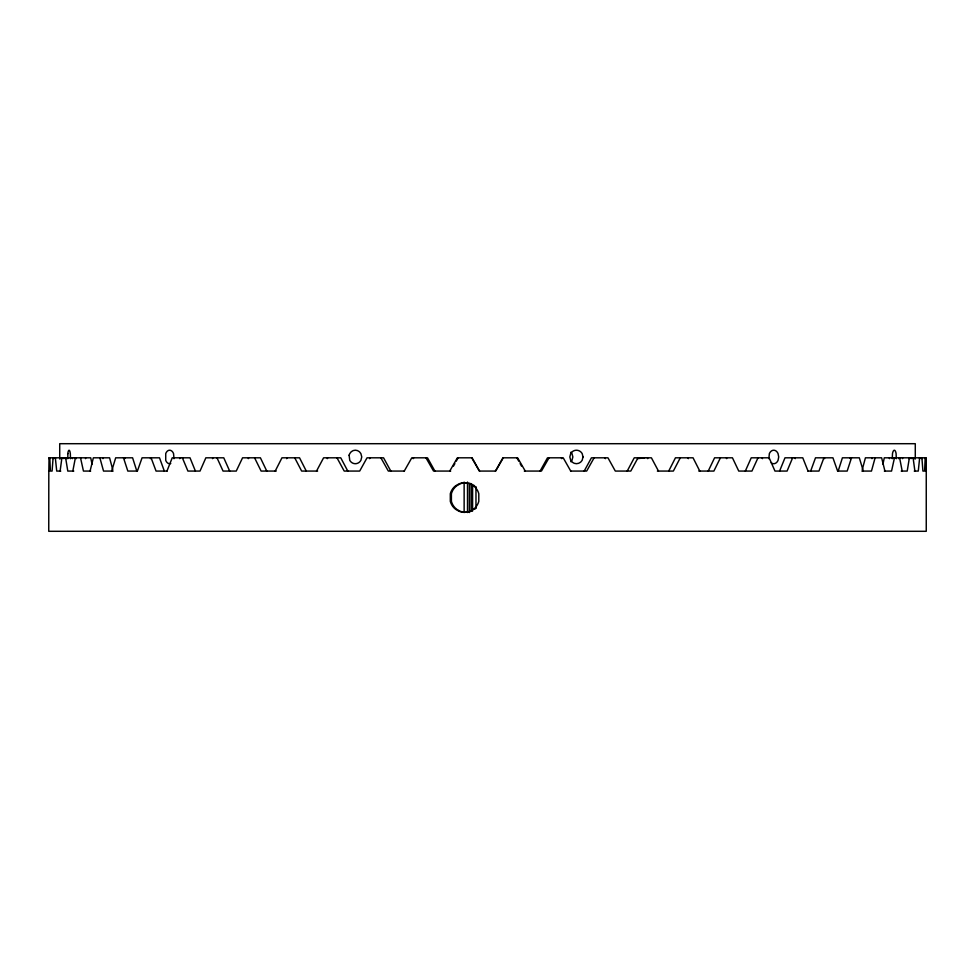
<?xml version="1.0" encoding="UTF-8"?>
<svg xmlns="http://www.w3.org/2000/svg" width="975" height="975" viewBox="0 0 975 975"><rect width="100%" height="100%" fill="white"/><g stroke="black" fill="none" stroke-linecap="round" stroke-linejoin="round"><path stroke-width="1.46" d="M926.25 471.071L926.25 531.302L48.75 531.302L48.811 471.071M48.835 471.071L49.043 457.811L90.699 457.811L92.064 464.173M70.48 458.713L70.334 453.594A6.752 1.462 -90 0 0 67.799 453.594M49.018 458.652L49.043 457.811M59.975 458.652L59.999 457.811M914.245 458.652L914.27 457.811M925.178 458.652L925.202 457.811L924.617 471.071L922.911 471.071L921.911 457.811L921.984 458.652M896.305 458.713L896.098 453.594A6.752 2.035 -90 0 0 894.343 450.218A6.752 2.145 -90 0 0 892.491 453.594L892.271 458.713M53.016 458.652L53.101 457.811L52.089 471.071L50.383 471.071L49.786 457.811L49.823 458.652M174.013 458.713L173.55 453.594A6.752 4.558 -90 0 0 169.601 450.218A6.752 4.473 -90 0 0 165.726 453.594L165.726 460.346A6.752 4.473 90 0 0 169.601 463.71A6.752 4.558 -90 0 0 170.771 463.491M67.897 453.594L67.763 458.713M63.887 458.652L63.96 457.811M908.785 458.652L908.858 457.811M919.583 458.652L919.657 457.811L918.279 471.071L914.233 471.071M60.109 471.071L61.912 457.811M72.43 458.652L72.552 457.811M898.706 458.652L898.828 457.811M909.382 457.811L907.213 471.071L901.217 471.071M72.82 471.071L75.38 457.811M85.52 458.652L85.69 457.811M894.477 457.811L891.552 471.071L884.337 471.071M882.948 464.173L884.301 457.811L925.957 457.811L926.165 471.071L925.957 457.811M90.066 471.071L93.368 457.811L109.578 457.811L112.759 469.694M103.009 458.652L103.228 457.811M875.111 457.811L871.467 471.071L861.876 471.071M862.241 469.694L865.422 457.811L881.632 457.811L884.934 471.071M111.674 471.071L115.684 457.811L132.588 457.811L136.817 471.071M124.727 458.652L124.983 457.811M851.504 457.811L847.178 471.071L837.61 471.071L832.93 457.811L815.502 457.811L810.664 471.071M838.183 471.071L842.412 457.811L859.316 457.811L863.326 471.071M150.406 458.652L150.698 457.811M823.912 457.811L818.951 471.071L807.873 471.071M166.957 471.071L172.234 457.811L190.003 457.811L195.414 471.071M179.778 458.652L180.119 457.811M779.586 471.071L784.997 457.811L802.766 457.811L808.043 471.071M792.626 457.811L787.081 471.071L774.979 471.071L769.141 457.811L751.237 457.811L745.327 471.071M212.526 458.652L212.891 457.811M758.002 457.811L751.932 471.071L738.757 471.071L732.444 457.811L714.59 457.811L708.228 471.071M248.284 458.652L248.686 457.811M720.415 457.811L713.883 471.071L698.795 471.071M286.674 458.652L287.089 457.811M275.218 471.071L281.958 457.811L299.544 457.811L306.284 471.071M668.716 471.071L675.456 457.811L693.054 457.811L699.782 471.071M680.27 457.811L673.359 471.071L657.382 471.071M327.247 458.652L327.697 457.811M627.217 471.071L634.25 457.811L651.41 457.811L658.478 471.071M316.522 471.071L323.59 457.811L340.75 457.811L347.783 471.071M584.196 471.071L591.447 457.811L607.961 457.811L615.31 471.071L630.801 471.071L638.016 457.811M369.586 458.652L370.049 457.811M413.217 458.652L413.68 457.811M540.101 471.071L547.499 457.811L563.209 457.811L570.741 471.071M594.116 457.811L586.67 471.071L570.582 471.071M453.472 466.111L454.874 463.625M456.263 461.138L458.128 457.811M495.446 471.071L502.905 457.811L517.615 457.811L525.257 471.071M404.259 471.071L411.791 457.811L427.489 457.811L434.899 471.071M549.047 457.811L541.454 471.071L524.306 471.071M449.743 471.071L457.385 457.811L472.095 457.811L479.554 471.071M503.295 457.811L495.641 471.071L479.359 471.071L471.705 457.811M472.046 510.815L471.291 511.192A14.771 14.747 -90 0 1 460.005 511.192L456.666 509.267A14.771 14.747 -90 0 1 451.401 501.369L451.401 493.728A14.771 14.747 -90 0 1 456.666 485.83L460.005 483.905A14.771 14.747 90 0 1 467.573 482.905M637.565 458.652L644.731 457.811M60.767 471.071L56.721 471.071L55.331 457.811L55.417 458.652M73.783 471.071L67.787 471.071L65.618 457.811M90.663 471.071L83.448 471.071L80.523 457.811M113.124 471.071L103.533 471.071L99.877 457.811M167.127 471.071L156.061 471.071L151.088 457.811M276.205 471.071L261.117 471.071L254.585 457.811M317.618 471.071L301.641 471.071L294.73 457.811M404.418 471.071L388.33 471.071L380.884 457.811M450.694 471.071L433.546 471.071L425.953 457.811M472.046 484.283L471.291 483.905A14.771 14.747 90 0 0 469.462 483.283M473.289 484.953L474.618 485.83M516.872 457.811L518.737 461.138M520.126 463.625L521.528 466.111M561.32 457.811L561.783 458.652M390.804 471.071L383.553 457.811L367.039 457.811L359.69 471.071L344.199 471.071L336.984 457.811M604.951 457.811L605.414 458.652M647.303 457.811L647.741 458.652M687.911 457.811L688.326 458.652M266.772 471.071L260.41 457.811L242.568 457.811L236.243 471.071L223.068 471.071L216.998 457.811M726.314 457.811L726.704 458.652M229.673 471.071L223.762 457.811L205.859 457.811L200.021 471.071L187.919 471.071L182.374 457.811M762.109 457.811L762.462 458.652M794.881 457.811L795.21 458.652M164.336 471.071L159.498 457.811L142.07 457.811L137.39 471.071L127.822 471.071L123.496 457.811M824.302 457.811L824.594 458.652M850.029 457.811L850.273 458.652M871.772 457.811L871.979 458.652M899.62 457.811L902.18 471.071M889.322 457.811L889.48 458.652M76.16 457.811L76.294 458.652M913.1 457.811L914.891 471.071M902.46 457.811L902.57 458.652M66.142 457.811L66.227 458.652M768.848 458.713L769.36 453.594A6.752 5.058 -90 0 1 773.736 450.218A6.752 4.973 -90 0 1 778.05 453.594L778.72 456.97L778.05 460.346A6.74 4.973 90 0 1 773.736 463.71A6.752 5.058 90 0 1 771.213 462.808M911.052 457.811L911.113 458.652M60.73 457.811L60.767 458.652M915.001 457.811L915.013 458.652M915.281 458.908L915.281 443.698L59.719 443.698L59.719 458.908M475.971 486.647L475.971 507.963M472.595 485.123L472.595 511.01M471.12 483.6L471.12 511.01M469.353 483.6L469.353 512.533M467.513 482.077L467.513 512.533M464.137 482.077L464.137 512.533M476.068 507.987A14.771 14.747 -90 0 1 474.618 509.267M464.575 482.783A14.771 14.735 -88.8 0 0 458.933 483.893L455.569 485.83A14.771 14.723 90 0 0 450.304 493.728L450.304 501.369A14.771 14.723 90 0 0 455.569 509.267L458.896 511.192A14.771 14.735 -88.8 0 0 464.539 512.314A14.771 14.747 -88.1 0 0 470.182 511.192L473.521 509.267A14.771 14.759 0 0 0 478.798 501.369L478.798 493.728A14.771 14.759 0 0 0 474.971 487.098L470.182 483.905A14.771 14.747 90 0 0 464.539 482.783M570.923 452.193A6.752 6.593 90 0 1 571.972 453.594L572.861 456.97L571.972 460.346A6.752 6.593 -90 0 1 570.923 461.736M349.111 455.215L349.769 460.346A6.752 6.398 90 0 0 355.314 463.71A6.74 6.423 -90 0 0 360.884 460.346L361.749 456.97L360.884 453.594A6.752 6.398 90 0 0 349.769 453.594L349.111 455.215M583.026 456.97L582.148 460.346A6.752 6.618 90 0 1 570.716 460.346L569.827 456.97L570.716 453.594A6.752 6.618 -90 0 1 576.444 450.218A6.752 6.618 90 0 1 582.173 453.594L583.026 456.97"/></g></svg>
